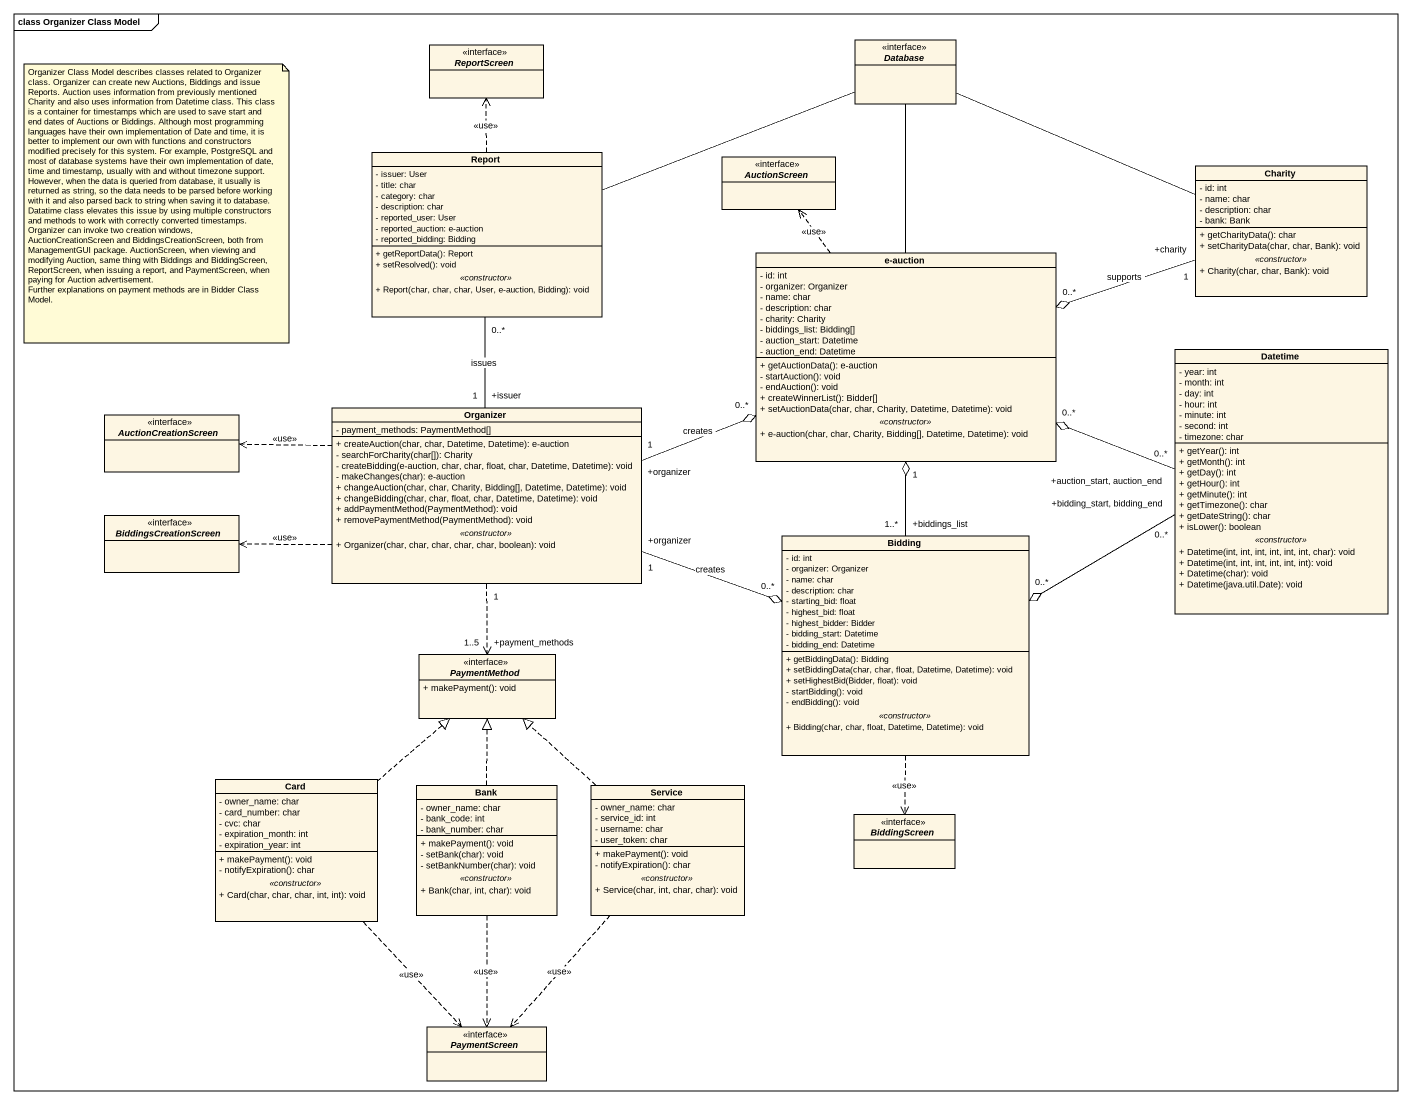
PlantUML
@startuml
mainframe class Organizer Class Model
hide circle
hide empty members
skinparam classAttributeIconSize 0
interface ReportScreen
interface "Database" as Database_
class Report {
  - issuer: User
  - title: char
  - category: char
  - description: char
  - reported_user: User
  - reported_auction: e-auction
  - reported_bidding: Bidding
  --
  + getReportData(): Report
  + setResolved(): void
  .. <<constructor>> ..
  + Report(char, char, char, User, e-auction, Bidding): void
}
interface AuctionScreen
class Charity {
  - id: int
  - name: char
  - description: char
  - bank: Bank
  --
  + getCharityData(): char
  + setCharityData(char, char, Bank): void
  .. <<constructor>> ..
  + Charity(char, char, Bank): void
}
class "e-auction" as e_auction {
  - id: int
  - organizer: Organizer
  - name: char
  - description: char
  - charity: Charity
  - biddings_list: Bidding[]
  - auction_start: Datetime
  - auction_end: Datetime
  --
  + getAuctionData(): e-auction
  - startAuction(): void
  - endAuction(): void
  + createWinnerList(): Bidder[]
  + setAuctionData(char, char, Charity, Datetime, Datetime): void
  .. <<constructor>> ..
  + e-auction(char, char, Charity, Bidding[], Datetime, Datetime): void
}
class Datetime {
  - year: int
  - month: int
  - day: int
  - hour: int
  - minute: int
  - second: int
  - timezone: char
  --
  + getYear(): int
  + getMonth(): int
  + getDay(): int
  + getHour(): int
  + getMinute(): int
  + getTimezone(): char
  + getDateString(): char
  + isLower(): boolean
  .. <<constructor>> ..
  + Datetime(int, int, int, int, int, int, char): void
  + Datetime(int, int, int, int, int, int): void
  + Datetime(char): void
  + Datetime(java.util.Date): void
}
class Organizer {
  - payment_methods: PaymentMethod[]
  --
  + createAuction(char, char, Datetime, Datetime): e-auction
  - searchForCharity(char[]): Charity
  - createBidding(e-auction, char, char, float, char, Datetime, Datetime): void
  - makeChanges(char): e-auction
  + changeAuction(char, char, Charity, Bidding[], Datetime, Datetime): void
  + changeBidding(char, char, float, char, Datetime, Datetime): void
  + addPaymentMethod(PaymentMethod): void
  + removePaymentMethod(PaymentMethod): void
  .. <<constructor>> ..
  + Organizer(char, char, char, char, char, boolean): void
}
interface AuctionCreationScreen
interface BiddingsCreationScreen
class Bidding {
  - id: int
  - organizer: Organizer
  - name: char
  - description: char
  - starting_bid: float
  - highest_bid: float
  - highest_bidder: Bidder
  - bidding_start: Datetime
  - bidding_end: Datetime
  --
  + getBiddingData(): Bidding
  + setBiddingData(char, char, float, Datetime, Datetime): void
  + setHighestBid(Bidder, float): void
  - startBidding(): void
  - endBidding(): void
  .. <<constructor>> ..
  + Bidding(char, char, float, Datetime, Datetime): void
}
interface PaymentMethod {
  + makePayment(): void
}
class "Card" as Card_ {
  - owner_name: char
  - card_number: char
  - cvc: char
  - expiration_month: int
  - expiration_year: int
  --
  + makePayment(): void
  - notifyExpiration(): char
  .. <<constructor>> ..
  + Card(char, char, char, int, int): void
}
class Bank {
  - owner_name: char
  - bank_code: int
  - bank_number: char
  --
  + makePayment(): void
  - setBank(char): void
  - setBankNumber(char): void
  .. <<constructor>> ..
  + Bank(char, int, char): void
}
class Service {
  - owner_name: char
  - service_id: int
  - username: char
  - user_token: char
  --
  + makePayment(): void
  - notifyExpiration(): char
  .. <<constructor>> ..
  + Service(char, int, char, char): void
}
interface BiddingScreen
interface PaymentScreen
Report .up.> ReportScreen : <<use>>
Report -right- Database_
Charity -left- Database_
Charity "+charity\n1" -left-o "0..*" e_auction : supports
e_auction -up- Database_
e_auction .up.> AuctionScreen : <<use>>
Datetime "+auction_start, auction_end\n0..*" -left-o "0..*" e_auction
Datetime "+bidding_start, bidding_end\n0..*" -left-o "0..*" Bidding
Organizer "+issuer\n1" -up- "0..*" Report : issues
Organizer "+organizer\n1" -right-o "0..*" e_auction : creates
Organizer .left.> AuctionCreationScreen : <<use>>
Organizer .left.> BiddingsCreationScreen : <<use>>
Organizer "+organizer\n1" -right-o "0..*" Bidding : creates
Bidding "+biddings_list\n1..*" -up-o "1" e_auction
Bidding ..> BiddingScreen : <<use>>
PaymentMethod "+payment_methods\n1..5" <.up. "1" Organizer
Card_ .up.|> PaymentMethod
Card_ ..> PaymentScreen : <<use>>
Bank .up.|> PaymentMethod
Bank ..> PaymentScreen : <<use>>
Service .up.|> PaymentMethod
Service ..> PaymentScreen : <<use>>
note as N1
  Organizer Class Model describes classes related to Organizer class. Organizer can create new Auctions, Biddings and issue Reports. Auction uses information from previously mentioned Charity and also uses information from Datetime class. This class is a container for timestamps which are used to save start and end dates of Auctions or Biddings. Although most programming languages have their own implementation of Date and time, it is better to implement our own with functions and constructors modified precisely for this system. For example, PostgreSQL and most of database systems have their own implementation of date, time and timestamp, usually with and without timezone support. However, when the data is queried from database, it usually is returned as string, so the data needs to be parsed before working with it and also parsed back to string when saving it to database. Datatime class elevates this issue by using multiple constructors and methods to work with correctly converted timestamps.
  Organizer can invoke two creation windows, AuctionCreationScreen and BiddingsCreationScreen, both from ManagementGUI package. AuctionScreen, when viewing and modifying Auction, same thing with Biddings and BiddingScreen, ReportScreen, when issuing a report, and PaymentScreen, when paying for Auction advertisement.
  Further explanations on payment methods are in Bidder Class Model.
end note
@enduml
